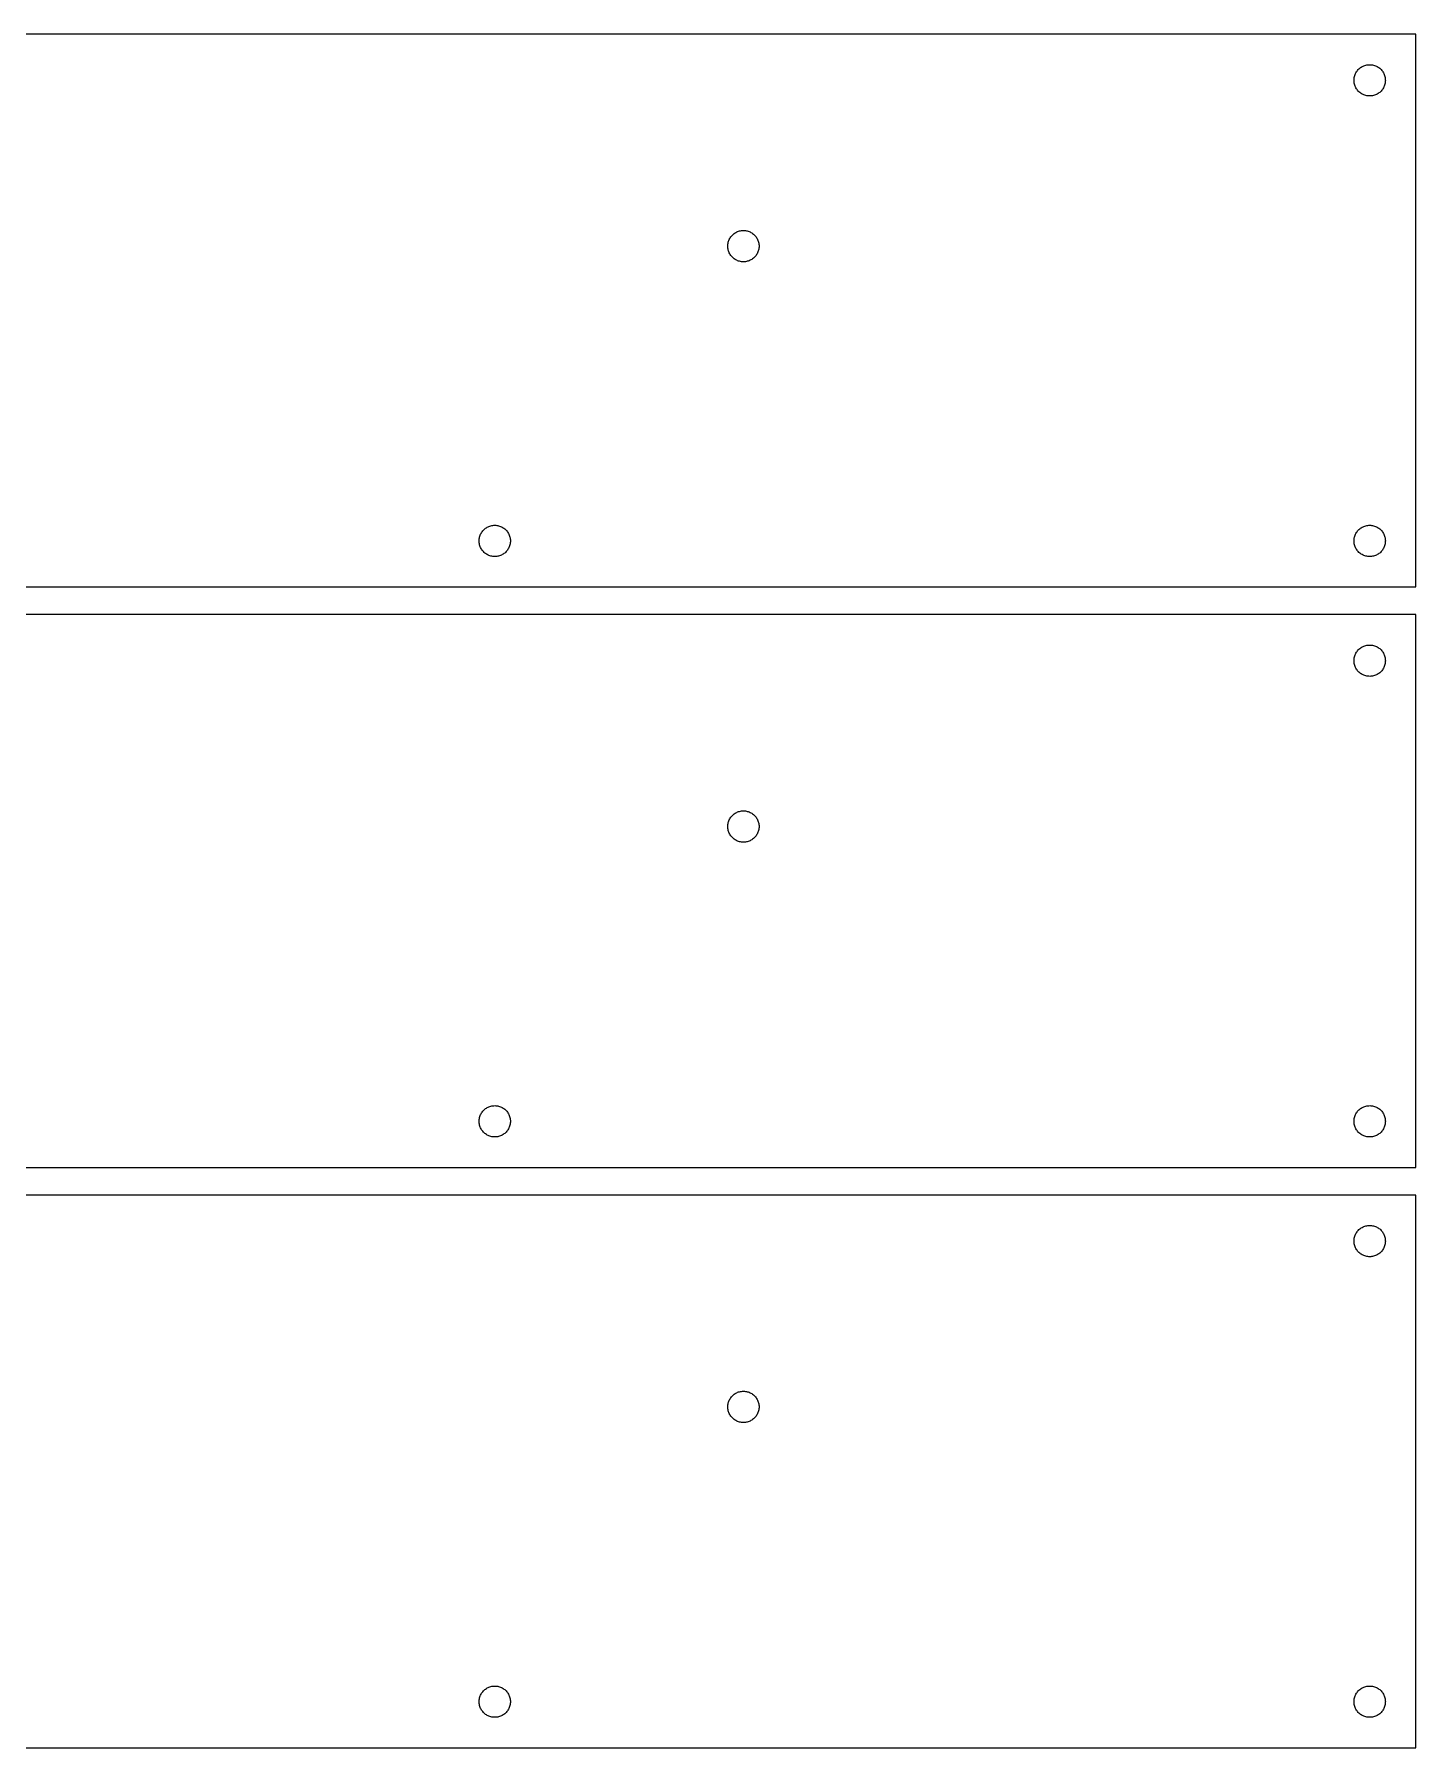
# Model space of a CAD drawing. Header units: metres. Extents: x 0 to 300, y 0 to 186.
# Drawn here: x 150 to 300, y 0 to 186 of the extents above; entities that cross this region are included whole.
import ezdxf

# ---------------------------------------------------------------- set-up
doc = ezdxf.new("R2010")
doc.units = ezdxf.units.M

msp = doc.modelspace()

# ---------------------------------------------------------------- linework, layer by layer
for p, q in [((300, 186), (0, 186)), ((300, 126), (300, 186)), ((293.836, 182.239), (293.916, 182.31)), ((293.916, 182.31), (294.001, 182.375)), ((294.001, 182.375), (294.089, 182.435)), ((294.089, 182.435), (294.181, 182.49)), ((294.181, 182.49), (294.276, 182.538)), ((294.276, 182.538), (294.374, 182.581)), ((294.374, 182.581), (294.475, 182.617)), ((294.475, 182.617), (294.577, 182.647)), ((294.577, 182.647), (294.681, 182.67)), ((294.681, 182.67), (294.787, 182.687)), ((294.787, 182.687), (294.893, 182.697)), ((294.893, 182.697), (295, 182.7)), ((295, 182.7), (295.107, 182.697)), ((295.107, 182.697), (295.213, 182.687)), ((295.213, 182.687), (295.319, 182.67)), ((295.319, 182.67), (295.423, 182.647)), ((295.423, 182.647), (295.525, 182.617)), ((295.525, 182.617), (295.626, 182.581)), ((295.626, 182.581), (295.724, 182.538)), ((295.724, 182.538), (295.819, 182.49)), ((295.819, 182.49), (295.911, 182.435)), ((295.911, 182.435), (295.999, 182.375)), ((295.999, 182.375), (296.084, 182.31)), ((296.084, 182.31), (296.164, 182.239)), ((293.3, 181), (293.303, 181.107)), ((293.303, 180.893), (293.3, 181)), ((293.303, 181.107), (293.313, 181.213)), ((293.313, 180.787), (293.303, 180.893)), ((293.313, 181.213), (293.33, 181.319)), ((293.33, 180.681), (293.313, 180.787)), ((293.33, 181.319), (293.353, 181.423)), ((293.353, 180.577), (293.33, 180.681)), ((293.353, 181.423), (293.383, 181.525)), ((293.383, 180.475), (293.353, 180.577)), ((293.383, 181.525), (293.419, 181.626)), ((293.419, 180.374), (293.383, 180.475)), ((293.419, 181.626), (293.462, 181.724)), ((293.462, 181.724), (293.51, 181.819)), ((293.51, 181.819), (293.565, 181.911)), ((293.565, 181.911), (293.625, 181.999)), ((293.625, 181.999), (293.69, 182.084)), ((293.69, 182.084), (293.761, 182.164)), ((293.761, 182.164), (293.836, 182.239)), ((296.164, 182.239), (296.239, 182.164)), ((296.239, 182.164), (296.31, 182.084)), ((296.31, 182.084), (296.375, 181.999)), ((296.375, 181.999), (296.435, 181.911)), ((296.435, 181.911), (296.49, 181.819)), ((296.49, 181.819), (296.538, 181.724)), ((296.538, 181.724), (296.581, 181.626)), ((296.581, 181.626), (296.617, 181.525)), ((296.617, 180.475), (296.581, 180.374)), ((296.617, 181.525), (296.647, 181.423)), ((296.647, 180.577), (296.617, 180.475)), ((296.647, 181.423), (296.67, 181.319)), ((296.67, 180.681), (296.647, 180.577)), ((296.67, 181.319), (296.687, 181.213)), ((296.687, 180.787), (296.67, 180.681)), ((296.687, 181.213), (296.697, 181.107)), ((296.697, 180.893), (296.687, 180.787)), ((296.697, 181.107), (296.7, 181)), ((296.7, 181), (296.697, 180.893)), ((293.462, 180.276), (293.419, 180.374)), ((293.51, 180.181), (293.462, 180.276)), ((293.565, 180.089), (293.51, 180.181)), ((293.625, 180.001), (293.565, 180.089)), ((293.69, 179.916), (293.625, 180.001)), ((293.761, 179.836), (293.69, 179.916)), ((293.836, 179.761), (293.761, 179.836)), ((293.916, 179.69), (293.836, 179.761)), ((294.001, 179.625), (293.916, 179.69)), ((294.089, 179.565), (294.001, 179.625)), ((294.181, 179.51), (294.089, 179.565)), ((294.276, 179.462), (294.181, 179.51)), ((294.374, 179.419), (294.276, 179.462)), ((294.475, 179.383), (294.374, 179.419)), ((294.577, 179.353), (294.475, 179.383)), ((294.681, 179.33), (294.577, 179.353)), ((294.787, 179.313), (294.681, 179.33)), ((294.893, 179.303), (294.787, 179.313)), ((295, 179.3), (294.893, 179.303)), ((295.107, 179.303), (295, 179.3)), ((295.213, 179.313), (295.107, 179.303)), ((295.319, 179.33), (295.213, 179.313)), ((295.423, 179.353), (295.319, 179.33)), ((295.525, 179.383), (295.423, 179.353)), ((295.626, 179.419), (295.525, 179.383)), ((295.724, 179.462), (295.626, 179.419)), ((295.819, 179.51), (295.724, 179.462)), ((295.911, 179.565), (295.819, 179.51)), ((295.999, 179.625), (295.911, 179.565)), ((296.084, 179.69), (295.999, 179.625)), ((296.164, 179.761), (296.084, 179.69)), ((296.239, 179.836), (296.164, 179.761)), ((296.31, 179.916), (296.239, 179.836)), ((296.375, 180.001), (296.31, 179.916)), ((296.435, 180.089), (296.375, 180.001)), ((296.49, 180.181), (296.435, 180.089)), ((296.538, 180.276), (296.49, 180.181)), ((296.581, 180.374), (296.538, 180.276)), ((225.419, 163.626), (225.462, 163.724)), ((225.462, 163.724), (225.51, 163.819)), ((225.51, 163.819), (225.565, 163.911)), ((225.565, 163.911), (225.625, 163.999)), ((225.625, 163.999), (225.69, 164.084)), ((225.69, 164.084), (225.761, 164.164)), ((225.761, 164.164), (225.836, 164.239)), ((225.836, 164.239), (225.916, 164.31)), ((225.916, 164.31), (226.001, 164.375)), ((226.001, 164.375), (226.089, 164.435)), ((226.089, 164.435), (226.181, 164.49)), ((226.181, 164.49), (226.276, 164.538)), ((226.276, 164.538), (226.374, 164.581)), ((226.374, 164.581), (226.475, 164.617)), ((226.475, 164.617), (226.577, 164.647)), ((226.577, 164.647), (226.681, 164.67)), ((226.681, 164.67), (226.787, 164.687)), ((226.787, 164.687), (226.893, 164.697)), ((226.893, 164.697), (227, 164.7)), ((227, 164.7), (227.107, 164.697)), ((227.107, 164.697), (227.213, 164.687)), ((227.213, 164.687), (227.319, 164.67)), ((227.319, 164.67), (227.423, 164.647)), ((227.423, 164.647), (227.525, 164.617)), ((227.525, 164.617), (227.626, 164.581)), ((227.626, 164.581), (227.724, 164.538)), ((227.724, 164.538), (227.819, 164.49)), ((227.819, 164.49), (227.911, 164.435)), ((227.911, 164.435), (227.999, 164.375)), ((227.999, 164.375), (228.084, 164.31)), ((228.084, 164.31), (228.164, 164.239)), ((228.164, 164.239), (228.239, 164.164)), ((228.239, 164.164), (228.31, 164.084)), ((228.31, 164.084), (228.375, 163.999)), ((228.375, 163.999), (228.435, 163.911)), ((228.435, 163.911), (228.49, 163.819)), ((228.49, 163.819), (228.538, 163.724)), ((228.538, 163.724), (228.581, 163.626)), ((225.3, 163), (225.303, 163.107)), ((225.303, 162.893), (225.3, 163)), ((225.303, 163.107), (225.313, 163.213)), ((225.313, 162.787), (225.303, 162.893)), ((225.313, 163.213), (225.33, 163.319)), ((225.33, 162.681), (225.313, 162.787)), ((225.33, 163.319), (225.353, 163.423)), ((225.353, 162.577), (225.33, 162.681)), ((225.353, 163.423), (225.383, 163.525)), ((225.383, 162.475), (225.353, 162.577)), ((225.383, 163.525), (225.419, 163.626)), ((225.419, 162.374), (225.383, 162.475)), ((225.462, 162.276), (225.419, 162.374)), ((225.51, 162.181), (225.462, 162.276)), ((225.565, 162.089), (225.51, 162.181)), ((225.625, 162.001), (225.565, 162.089)), ((225.69, 161.916), (225.625, 162.001)), ((225.761, 161.836), (225.69, 161.916)), ((225.836, 161.761), (225.761, 161.836)), ((228.239, 161.836), (228.164, 161.761)), ((228.31, 161.916), (228.239, 161.836)), ((228.375, 162.001), (228.31, 161.916)), ((228.435, 162.089), (228.375, 162.001)), ((228.49, 162.181), (228.435, 162.089)), ((228.538, 162.276), (228.49, 162.181)), ((228.581, 162.374), (228.538, 162.276)), ((228.581, 163.626), (228.617, 163.525)), ((228.617, 162.475), (228.581, 162.374)), ((228.617, 163.525), (228.647, 163.423)), ((228.647, 162.577), (228.617, 162.475)), ((228.647, 163.423), (228.67, 163.319)), ((228.67, 162.681), (228.647, 162.577)), ((228.67, 163.319), (228.687, 163.213)), ((228.687, 162.787), (228.67, 162.681)), ((228.687, 163.213), (228.697, 163.107)), ((228.697, 162.893), (228.687, 162.787)), ((228.697, 163.107), (228.7, 163)), ((228.7, 163), (228.697, 162.893)), ((225.916, 161.69), (225.836, 161.761)), ((226.001, 161.625), (225.916, 161.69)), ((226.089, 161.565), (226.001, 161.625)), ((226.181, 161.51), (226.089, 161.565)), ((226.276, 161.462), (226.181, 161.51)), ((226.374, 161.419), (226.276, 161.462)), ((226.475, 161.383), (226.374, 161.419)), ((226.577, 161.353), (226.475, 161.383)), ((226.681, 161.33), (226.577, 161.353)), ((226.787, 161.313), (226.681, 161.33)), ((226.893, 161.303), (226.787, 161.313)), ((227, 161.3), (226.893, 161.303)), ((227.107, 161.303), (227, 161.3)), ((227.213, 161.313), (227.107, 161.303)), ((227.319, 161.33), (227.213, 161.313)), ((227.423, 161.353), (227.319, 161.33)), ((227.525, 161.383), (227.423, 161.353)), ((227.626, 161.419), (227.525, 161.383)), ((227.724, 161.462), (227.626, 161.419)), ((227.819, 161.51), (227.724, 161.462)), ((227.911, 161.565), (227.819, 161.51)), ((227.999, 161.625), (227.911, 161.565)), ((228.084, 161.69), (227.999, 161.625)), ((228.164, 161.761), (228.084, 161.69)), ((198.625, 131.999), (198.69, 132.084)), ((198.69, 132.084), (198.761, 132.164)), ((198.761, 132.164), (198.836, 132.239)), ((198.836, 132.239), (198.916, 132.31)), ((198.916, 132.31), (199.001, 132.375)), ((199.001, 132.375), (199.089, 132.435)), ((199.089, 132.435), (199.181, 132.49)), ((199.181, 132.49), (199.276, 132.538)), ((199.276, 132.538), (199.374, 132.581)), ((199.374, 132.581), (199.475, 132.617)), ((199.475, 132.617), (199.577, 132.647)), ((199.577, 132.647), (199.681, 132.67)), ((199.681, 132.67), (199.787, 132.687)), ((199.787, 132.687), (199.893, 132.697)), ((199.893, 132.697), (200, 132.7)), ((200, 132.7), (200.107, 132.697)), ((200.107, 132.697), (200.213, 132.687)), ((200.213, 132.687), (200.319, 132.67)), ((200.319, 132.67), (200.423, 132.647)), ((200.423, 132.647), (200.525, 132.617)), ((200.525, 132.617), (200.626, 132.581)), ((200.626, 132.581), (200.724, 132.538)), ((200.724, 132.538), (200.819, 132.49)), ((200.819, 132.49), (200.911, 132.435)), ((200.911, 132.435), (200.999, 132.375)), ((200.999, 132.375), (201.084, 132.31)), ((201.084, 132.31), (201.164, 132.239)), ((201.164, 132.239), (201.239, 132.164)), ((201.239, 132.164), (201.31, 132.084)), ((201.31, 132.084), (201.375, 131.999)), ((293.625, 131.999), (293.69, 132.084)), ((293.69, 132.084), (293.761, 132.164)), ((293.761, 132.164), (293.836, 132.239)), ((293.836, 132.239), (293.916, 132.31)), ((293.916, 132.31), (294.001, 132.375)), ((294.001, 132.375), (294.089, 132.435)), ((294.089, 132.435), (294.181, 132.49)), ((294.181, 132.49), (294.276, 132.538)), ((294.276, 132.538), (294.374, 132.581)), ((294.374, 132.581), (294.475, 132.617)), ((294.475, 132.617), (294.577, 132.647)), ((294.577, 132.647), (294.681, 132.67)), ((294.681, 132.67), (294.787, 132.687)), ((294.787, 132.687), (294.893, 132.697)), ((294.893, 132.697), (295, 132.7)), ((295, 132.7), (295.107, 132.697)), ((295.107, 132.697), (295.213, 132.687)), ((295.213, 132.687), (295.319, 132.67)), ((295.319, 132.67), (295.423, 132.647)), ((295.423, 132.647), (295.525, 132.617)), ((295.525, 132.617), (295.626, 132.581)), ((295.626, 132.581), (295.724, 132.538)), ((295.724, 132.538), (295.819, 132.49)), ((295.819, 132.49), (295.911, 132.435)), ((295.911, 132.435), (295.999, 132.375)), ((295.999, 132.375), (296.084, 132.31)), ((296.084, 132.31), (296.164, 132.239)), ((296.164, 132.239), (296.239, 132.164)), ((296.239, 132.164), (296.31, 132.084)), ((296.31, 132.084), (296.375, 131.999)), ((198.3, 131), (198.303, 131.107)), ((198.303, 130.893), (198.3, 131)), ((198.303, 131.107), (198.313, 131.213)), ((198.313, 130.787), (198.303, 130.893)), ((198.313, 131.213), (198.33, 131.319)), ((198.33, 130.681), (198.313, 130.787)), ((198.33, 131.319), (198.353, 131.423)), ((198.353, 130.577), (198.33, 130.681)), ((198.353, 131.423), (198.383, 131.525)), ((198.383, 130.475), (198.353, 130.577)), ((198.383, 131.525), (198.419, 131.626)), ((198.419, 130.374), (198.383, 130.475)), ((198.419, 131.626), (198.462, 131.724)), ((198.462, 130.276), (198.419, 130.374)), ((198.462, 131.724), (198.51, 131.819)), ((198.51, 130.181), (198.462, 130.276)), ((198.51, 131.819), (198.565, 131.911)), ((198.565, 131.911), (198.625, 131.999)), ((201.375, 131.999), (201.435, 131.911)), ((201.435, 131.911), (201.49, 131.819)), ((201.49, 131.819), (201.538, 131.724)), ((201.538, 130.276), (201.49, 130.181)), ((201.538, 131.724), (201.581, 131.626)), ((201.581, 130.374), (201.538, 130.276)), ((201.581, 131.626), (201.617, 131.525)), ((201.617, 130.475), (201.581, 130.374)), ((201.617, 131.525), (201.647, 131.423)), ((201.647, 130.577), (201.617, 130.475)), ((201.647, 131.423), (201.67, 131.319)), ((201.67, 130.681), (201.647, 130.577)), ((201.67, 131.319), (201.687, 131.213)), ((201.687, 130.787), (201.67, 130.681)), ((201.687, 131.213), (201.697, 131.107)), ((201.697, 130.893), (201.687, 130.787)), ((201.697, 131.107), (201.7, 131)), ((201.7, 131), (201.697, 130.893)), ((293.3, 131), (293.303, 131.107)), ((293.303, 130.893), (293.3, 131)), ((293.303, 131.107), (293.313, 131.213)), ((293.313, 130.787), (293.303, 130.893)), ((293.313, 131.213), (293.33, 131.319)), ((293.33, 130.681), (293.313, 130.787)), ((293.33, 131.319), (293.353, 131.423)), ((293.353, 130.577), (293.33, 130.681)), ((293.353, 131.423), (293.383, 131.525)), ((293.383, 130.475), (293.353, 130.577)), ((293.383, 131.525), (293.419, 131.626)), ((293.419, 130.374), (293.383, 130.475)), ((293.419, 131.626), (293.462, 131.724)), ((293.462, 130.276), (293.419, 130.374)), ((293.462, 131.724), (293.51, 131.819)), ((293.51, 130.181), (293.462, 130.276)), ((293.51, 131.819), (293.565, 131.911)), ((293.565, 131.911), (293.625, 131.999)), ((296.375, 131.999), (296.435, 131.911)), ((296.435, 131.911), (296.49, 131.819)), ((296.49, 131.819), (296.538, 131.724)), ((296.538, 130.276), (296.49, 130.181)), ((296.538, 131.724), (296.581, 131.626)), ((296.581, 130.374), (296.538, 130.276)), ((296.581, 131.626), (296.617, 131.525)), ((296.617, 130.475), (296.581, 130.374)), ((296.617, 131.525), (296.647, 131.423)), ((296.647, 130.577), (296.617, 130.475)), ((296.647, 131.423), (296.67, 131.319)), ((296.67, 130.681), (296.647, 130.577)), ((296.67, 131.319), (296.687, 131.213)), ((296.687, 130.787), (296.67, 130.681)), ((296.687, 131.213), (296.697, 131.107)), ((296.697, 130.893), (296.687, 130.787)), ((296.697, 131.107), (296.7, 131)), ((296.7, 131), (296.697, 130.893)), ((198.565, 130.089), (198.51, 130.181)), ((198.625, 130.001), (198.565, 130.089)), ((198.69, 129.916), (198.625, 130.001)), ((198.761, 129.836), (198.69, 129.916)), ((198.836, 129.761), (198.761, 129.836)), ((198.916, 129.69), (198.836, 129.761)), ((199.001, 129.625), (198.916, 129.69)), ((199.089, 129.565), (199.001, 129.625)), ((199.181, 129.51), (199.089, 129.565)), ((199.276, 129.462), (199.181, 129.51)), ((199.374, 129.419), (199.276, 129.462)), ((199.475, 129.383), (199.374, 129.419)), ((199.577, 129.353), (199.475, 129.383)), ((199.681, 129.33), (199.577, 129.353)), ((199.787, 129.313), (199.681, 129.33)), ((199.893, 129.303), (199.787, 129.313)), ((200, 129.3), (199.893, 129.303)), ((200.107, 129.303), (200, 129.3)), ((200.213, 129.313), (200.107, 129.303)), ((200.319, 129.33), (200.213, 129.313)), ((200.423, 129.353), (200.319, 129.33)), ((200.525, 129.383), (200.423, 129.353)), ((200.626, 129.419), (200.525, 129.383)), ((200.724, 129.462), (200.626, 129.419)), ((200.819, 129.51), (200.724, 129.462)), ((200.911, 129.565), (200.819, 129.51)), ((200.999, 129.625), (200.911, 129.565)), ((201.084, 129.69), (200.999, 129.625)), ((201.164, 129.761), (201.084, 129.69)), ((201.239, 129.836), (201.164, 129.761)), ((201.31, 129.916), (201.239, 129.836)), ((201.375, 130.001), (201.31, 129.916)), ((201.435, 130.089), (201.375, 130.001)), ((201.49, 130.181), (201.435, 130.089)), ((293.565, 130.089), (293.51, 130.181)), ((293.625, 130.001), (293.565, 130.089)), ((293.69, 129.916), (293.625, 130.001)), ((293.761, 129.836), (293.69, 129.916)), ((293.836, 129.761), (293.761, 129.836)), ((293.916, 129.69), (293.836, 129.761)), ((294.001, 129.625), (293.916, 129.69)), ((294.089, 129.565), (294.001, 129.625)), ((294.181, 129.51), (294.089, 129.565)), ((294.276, 129.462), (294.181, 129.51)), ((294.374, 129.419), (294.276, 129.462)), ((294.475, 129.383), (294.374, 129.419)), ((294.577, 129.353), (294.475, 129.383)), ((294.681, 129.33), (294.577, 129.353)), ((294.787, 129.313), (294.681, 129.33)), ((294.893, 129.303), (294.787, 129.313)), ((295, 129.3), (294.893, 129.303)), ((295.107, 129.303), (295, 129.3)), ((295.213, 129.313), (295.107, 129.303)), ((295.319, 129.33), (295.213, 129.313)), ((295.423, 129.353), (295.319, 129.33)), ((295.525, 129.383), (295.423, 129.353)), ((295.626, 129.419), (295.525, 129.383)), ((295.724, 129.462), (295.626, 129.419)), ((295.819, 129.51), (295.724, 129.462)), ((295.911, 129.565), (295.819, 129.51)), ((295.999, 129.625), (295.911, 129.565)), ((296.084, 129.69), (295.999, 129.625)), ((296.164, 129.761), (296.084, 129.69)), ((296.239, 129.836), (296.164, 129.761)), ((296.31, 129.916), (296.239, 129.836)), ((296.375, 130.001), (296.31, 129.916)), ((296.435, 130.089), (296.375, 130.001)), ((296.49, 130.181), (296.435, 130.089)), ((0, 126), (300, 126)), ((300, 123), (0, 123)), ((300, 63), (300, 123)), ((293.625, 118.999), (293.69, 119.084)), ((293.69, 119.084), (293.761, 119.164)), ((293.761, 119.164), (293.836, 119.239)), ((293.836, 119.239), (293.916, 119.31)), ((293.916, 119.31), (294.001, 119.375)), ((294.001, 119.375), (294.089, 119.435)), ((294.089, 119.435), (294.181, 119.49)), ((294.181, 119.49), (294.276, 119.538)), ((294.276, 119.538), (294.374, 119.581)), ((294.374, 119.581), (294.475, 119.617)), ((294.475, 119.617), (294.577, 119.647)), ((294.577, 119.647), (294.681, 119.67)), ((294.681, 119.67), (294.787, 119.687)), ((294.787, 119.687), (294.893, 119.697)), ((294.893, 119.697), (295, 119.7)), ((295, 119.7), (295.107, 119.697)), ((295.107, 119.697), (295.213, 119.687)), ((295.213, 119.687), (295.319, 119.67)), ((295.319, 119.67), (295.423, 119.647)), ((295.423, 119.647), (295.525, 119.617)), ((295.525, 119.617), (295.626, 119.581)), ((295.626, 119.581), (295.724, 119.538)), ((295.724, 119.538), (295.819, 119.49)), ((295.819, 119.49), (295.911, 119.435)), ((295.911, 119.435), (295.999, 119.375)), ((295.999, 119.375), (296.084, 119.31)), ((296.084, 119.31), (296.164, 119.239)), ((296.164, 119.239), (296.239, 119.164)), ((296.239, 119.164), (296.31, 119.084)), ((296.31, 119.084), (296.375, 118.999)), ((293.3, 118), (293.303, 118.107)), ((293.303, 117.893), (293.3, 118)), ((293.303, 118.107), (293.313, 118.213)), ((293.313, 117.787), (293.303, 117.893)), ((293.313, 118.213), (293.33, 118.319)), ((293.33, 117.681), (293.313, 117.787)), ((293.33, 118.319), (293.353, 118.423)), ((293.353, 117.577), (293.33, 117.681)), ((293.353, 118.423), (293.383, 118.525)), ((293.383, 117.475), (293.353, 117.577)), ((293.383, 118.525), (293.419, 118.626)), ((293.419, 117.374), (293.383, 117.475)), ((293.419, 118.626), (293.462, 118.724)), ((293.462, 117.276), (293.419, 117.374)), ((293.462, 118.724), (293.51, 118.819)), ((293.51, 117.181), (293.462, 117.276)), ((293.51, 118.819), (293.565, 118.911)), ((293.565, 117.089), (293.51, 117.181)), ((293.565, 118.911), (293.625, 118.999)), ((296.375, 118.999), (296.435, 118.911)), ((296.435, 118.911), (296.49, 118.819)), ((296.49, 117.181), (296.435, 117.089)), ((296.49, 118.819), (296.538, 118.724)), ((296.538, 117.276), (296.49, 117.181)), ((296.538, 118.724), (296.581, 118.626)), ((296.581, 117.374), (296.538, 117.276)), ((296.581, 118.626), (296.617, 118.525)), ((296.617, 117.475), (296.581, 117.374)), ((296.617, 118.525), (296.647, 118.423)), ((296.647, 117.577), (296.617, 117.475)), ((296.647, 118.423), (296.67, 118.319)), ((296.67, 117.681), (296.647, 117.577)), ((296.67, 118.319), (296.687, 118.213)), ((296.687, 117.787), (296.67, 117.681)), ((296.687, 118.213), (296.697, 118.107)), ((296.697, 117.893), (296.687, 117.787)), ((296.697, 118.107), (296.7, 118)), ((296.7, 118), (296.697, 117.893)), ((293.625, 117.001), (293.565, 117.089)), ((293.69, 116.916), (293.625, 117.001)), ((293.761, 116.836), (293.69, 116.916)), ((293.836, 116.761), (293.761, 116.836)), ((293.916, 116.69), (293.836, 116.761)), ((294.001, 116.625), (293.916, 116.69)), ((294.089, 116.565), (294.001, 116.625)), ((294.181, 116.51), (294.089, 116.565)), ((294.276, 116.462), (294.181, 116.51)), ((294.374, 116.419), (294.276, 116.462)), ((294.475, 116.383), (294.374, 116.419)), ((294.577, 116.353), (294.475, 116.383)), ((294.681, 116.33), (294.577, 116.353)), ((294.787, 116.313), (294.681, 116.33)), ((294.893, 116.303), (294.787, 116.313)), ((295, 116.3), (294.893, 116.303)), ((295.107, 116.303), (295, 116.3)), ((295.213, 116.313), (295.107, 116.303)), ((295.319, 116.33), (295.213, 116.313)), ((295.423, 116.353), (295.319, 116.33)), ((295.525, 116.383), (295.423, 116.353)), ((295.626, 116.419), (295.525, 116.383)), ((295.724, 116.462), (295.626, 116.419)), ((295.819, 116.51), (295.724, 116.462)), ((295.911, 116.565), (295.819, 116.51)), ((295.999, 116.625), (295.911, 116.565)), ((296.084, 116.69), (295.999, 116.625)), ((296.164, 116.761), (296.084, 116.69)), ((296.239, 116.836), (296.164, 116.761)), ((296.31, 116.916), (296.239, 116.836)), ((296.375, 117.001), (296.31, 116.916)), ((296.435, 117.089), (296.375, 117.001)), ((225.353, 100.423), (225.383, 100.525)), ((225.383, 100.525), (225.419, 100.626)), ((225.419, 100.626), (225.462, 100.724)), ((225.462, 100.724), (225.51, 100.819)), ((225.51, 100.819), (225.565, 100.911)), ((225.565, 100.911), (225.625, 100.999)), ((225.625, 100.999), (225.69, 101.084)), ((225.69, 101.084), (225.761, 101.164)), ((225.761, 101.164), (225.836, 101.239)), ((225.836, 101.239), (225.916, 101.31)), ((225.916, 101.31), (226.001, 101.375)), ((226.001, 101.375), (226.089, 101.435)), ((226.089, 101.435), (226.181, 101.49)), ((226.181, 101.49), (226.276, 101.538)), ((226.276, 101.538), (226.374, 101.581)), ((226.374, 101.581), (226.475, 101.617)), ((226.475, 101.617), (226.577, 101.647)), ((226.577, 101.647), (226.681, 101.67)), ((226.681, 101.67), (226.787, 101.687)), ((226.787, 101.687), (226.893, 101.697)), ((226.893, 101.697), (227, 101.7)), ((227, 101.7), (227.107, 101.697)), ((227.107, 101.697), (227.213, 101.687)), ((227.213, 101.687), (227.319, 101.67)), ((227.319, 101.67), (227.423, 101.647)), ((227.423, 101.647), (227.525, 101.617)), ((227.525, 101.617), (227.626, 101.581)), ((227.626, 101.581), (227.724, 101.538)), ((227.724, 101.538), (227.819, 101.49)), ((227.819, 101.49), (227.911, 101.435)), ((227.911, 101.435), (227.999, 101.375)), ((227.999, 101.375), (228.084, 101.31)), ((228.084, 101.31), (228.164, 101.239)), ((228.164, 101.239), (228.239, 101.164)), ((228.239, 101.164), (228.31, 101.084)), ((228.31, 101.084), (228.375, 100.999)), ((228.375, 100.999), (228.435, 100.911)), ((228.435, 100.911), (228.49, 100.819)), ((228.49, 100.819), (228.538, 100.724)), ((228.538, 100.724), (228.581, 100.626)), ((228.581, 100.626), (228.617, 100.525)), ((228.617, 100.525), (228.647, 100.423)), ((225.3, 100), (225.303, 100.107)), ((225.303, 99.8932), (225.3, 100)), ((225.303, 100.107), (225.313, 100.213)), ((225.313, 99.7869), (225.303, 99.8932)), ((225.313, 100.213), (225.33, 100.319)), ((225.33, 99.6814), (225.313, 99.7869)), ((225.33, 100.319), (225.353, 100.423)), ((225.353, 99.5772), (225.33, 99.6814)), ((225.383, 99.4747), (225.353, 99.5772)), ((225.419, 99.3742), (225.383, 99.4747)), ((225.462, 99.2762), (225.419, 99.3742)), ((225.51, 99.181), (225.462, 99.2762)), ((225.565, 99.0891), (225.51, 99.181)), ((225.625, 99.0008), (225.565, 99.0891)), ((225.69, 98.9164), (225.625, 99.0008)), ((225.761, 98.8363), (225.69, 98.9164)), ((225.836, 98.7607), (225.761, 98.8363)), ((225.916, 98.6901), (225.836, 98.7607)), ((226.001, 98.6247), (225.916, 98.6901)), ((226.089, 98.5646), (226.001, 98.6247)), ((227.999, 98.6247), (227.911, 98.5646)), ((228.084, 98.6901), (227.999, 98.6247)), ((228.164, 98.7607), (228.084, 98.6901)), ((228.239, 98.8363), (228.164, 98.7607)), ((228.31, 98.9164), (228.239, 98.8363)), ((228.375, 99.0008), (228.31, 98.9164)), ((228.435, 99.0891), (228.375, 99.0008)), ((228.49, 99.181), (228.435, 99.0891)), ((228.538, 99.2762), (228.49, 99.181)), ((228.581, 99.3742), (228.538, 99.2762)), ((228.617, 99.4747), (228.581, 99.3742)), ((228.647, 99.5772), (228.617, 99.4747)), ((228.647, 100.423), (228.67, 100.319)), ((228.67, 99.6814), (228.647, 99.5772)), ((228.67, 100.319), (228.687, 100.213)), ((228.687, 99.7869), (228.67, 99.6814)), ((228.687, 100.213), (228.697, 100.107)), ((228.697, 99.8932), (228.687, 99.7869)), ((228.697, 100.107), (228.7, 100)), ((228.7, 100), (228.697, 99.8932)), ((226.181, 98.5103), (226.089, 98.5646)), ((226.276, 98.4618), (226.181, 98.5103)), ((226.374, 98.4194), (226.276, 98.4618)), ((226.475, 98.3832), (226.374, 98.4194)), ((226.577, 98.3534), (226.475, 98.3832)), ((226.681, 98.3301), (226.577, 98.3534)), ((226.787, 98.3134), (226.681, 98.3301)), ((226.893, 98.3033), (226.787, 98.3134)), ((227, 98.3), (226.893, 98.3033)), ((227.107, 98.3033), (227, 98.3)), ((227.213, 98.3134), (227.107, 98.3033)), ((227.319, 98.3301), (227.213, 98.3134)), ((227.423, 98.3534), (227.319, 98.3301)), ((227.525, 98.3832), (227.423, 98.3534)), ((227.626, 98.4194), (227.525, 98.3832)), ((227.724, 98.4618), (227.626, 98.4194)), ((227.819, 98.5103), (227.724, 98.4618)), ((227.911, 98.5646), (227.819, 98.5103)), ((198.51, 68.819), (198.565, 68.9109)), ((198.565, 68.9109), (198.625, 68.9992)), ((198.625, 68.9992), (198.69, 69.0836)), ((198.69, 69.0836), (198.761, 69.1637)), ((198.761, 69.1637), (198.836, 69.2392)), ((198.836, 69.2392), (198.916, 69.3099)), ((198.916, 69.3099), (199.001, 69.3753)), ((199.001, 69.3753), (199.089, 69.4353)), ((199.089, 69.4353), (199.181, 69.4897)), ((199.181, 69.4897), (199.276, 69.5382)), ((199.276, 69.5382), (199.374, 69.5806)), ((199.374, 69.5806), (199.475, 69.6168)), ((199.475, 69.6168), (199.577, 69.6466)), ((199.577, 69.6466), (199.681, 69.6699)), ((199.681, 69.6699), (199.787, 69.6866)), ((199.787, 69.6866), (199.893, 69.6966)), ((199.893, 69.6966), (200, 69.7)), ((200, 69.7), (200.107, 69.6966)), ((200.107, 69.6966), (200.213, 69.6866)), ((200.213, 69.6866), (200.319, 69.6699)), ((200.319, 69.6699), (200.423, 69.6466)), ((200.423, 69.6466), (200.525, 69.6168)), ((200.525, 69.6168), (200.626, 69.5806)), ((200.626, 69.5806), (200.724, 69.5382)), ((200.724, 69.5382), (200.819, 69.4897)), ((200.819, 69.4897), (200.911, 69.4353)), ((200.911, 69.4353), (200.999, 69.3753)), ((200.999, 69.3753), (201.084, 69.3099)), ((201.084, 69.3099), (201.164, 69.2392)), ((201.164, 69.2392), (201.239, 69.1637)), ((201.239, 69.1637), (201.31, 69.0836)), ((201.31, 69.0836), (201.375, 68.9992)), ((201.375, 68.9992), (201.435, 68.9109)), ((201.435, 68.9109), (201.49, 68.819)), ((293.51, 68.819), (293.565, 68.9109)), ((293.565, 68.9109), (293.625, 68.9992)), ((293.625, 68.9992), (293.69, 69.0836)), ((293.69, 69.0836), (293.761, 69.1637)), ((293.761, 69.1637), (293.836, 69.2392)), ((293.836, 69.2392), (293.916, 69.3099)), ((293.916, 69.3099), (294.001, 69.3753)), ((294.001, 69.3753), (294.089, 69.4353)), ((294.089, 69.4353), (294.181, 69.4897)), ((294.181, 69.4897), (294.276, 69.5382)), ((294.276, 69.5382), (294.374, 69.5806)), ((294.374, 69.5806), (294.475, 69.6168)), ((294.475, 69.6168), (294.577, 69.6466)), ((294.577, 69.6466), (294.681, 69.6699)), ((294.681, 69.6699), (294.787, 69.6866)), ((294.787, 69.6866), (294.893, 69.6966)), ((294.893, 69.6966), (295, 69.7)), ((295, 69.7), (295.107, 69.6966)), ((295.107, 69.6966), (295.213, 69.6866)), ((295.213, 69.6866), (295.319, 69.6699)), ((295.319, 69.6699), (295.423, 69.6466)), ((295.423, 69.6466), (295.525, 69.6168)), ((295.525, 69.6168), (295.626, 69.5806)), ((295.626, 69.5806), (295.724, 69.5382)), ((295.724, 69.5382), (295.819, 69.4897)), ((295.819, 69.4897), (295.911, 69.4353)), ((295.911, 69.4353), (295.999, 69.3753)), ((295.999, 69.3753), (296.084, 69.3099)), ((296.084, 69.3099), (296.164, 69.2392)), ((296.164, 69.2392), (296.239, 69.1637)), ((296.239, 69.1637), (296.31, 69.0836)), ((296.31, 69.0836), (296.375, 68.9992)), ((296.375, 68.9992), (296.435, 68.9109)), ((296.435, 68.9109), (296.49, 68.819)), ((198.3, 68), (198.303, 68.1067)), ((198.303, 67.8932), (198.3, 68)), ((198.303, 68.1067), (198.313, 68.2131)), ((198.313, 67.7869), (198.303, 67.8932)), ((198.313, 68.2131), (198.33, 68.3185)), ((198.33, 67.6814), (198.313, 67.7869)), ((198.33, 68.3185), (198.353, 68.4228)), ((198.353, 67.5772), (198.33, 67.6814)), ((198.353, 68.4228), (198.383, 68.5253)), ((198.383, 67.4747), (198.353, 67.5772)), ((198.383, 68.5253), (198.419, 68.6258)), ((198.419, 67.3742), (198.383, 67.4747)), ((198.419, 68.6258), (198.462, 68.7238)), ((198.462, 67.2762), (198.419, 67.3742)), ((198.462, 68.7238), (198.51, 68.819)), ((198.51, 67.181), (198.462, 67.2762)), ((198.565, 67.0891), (198.51, 67.181)), ((198.625, 67.0008), (198.565, 67.0891)), ((198.69, 66.9164), (198.625, 67.0008)), ((201.375, 67.0008), (201.31, 66.9164)), ((201.435, 67.0891), (201.375, 67.0008)), ((201.49, 67.181), (201.435, 67.0891)), ((201.49, 68.819), (201.538, 68.7238)), ((201.538, 67.2762), (201.49, 67.181)), ((201.538, 68.7238), (201.581, 68.6258)), ((201.581, 67.3742), (201.538, 67.2762)), ((201.581, 68.6258), (201.617, 68.5253)), ((201.617, 67.4747), (201.581, 67.3742)), ((201.617, 68.5253), (201.647, 68.4228)), ((201.647, 67.5772), (201.617, 67.4747)), ((201.647, 68.4228), (201.67, 68.3185)), ((201.67, 67.6814), (201.647, 67.5772)), ((201.67, 68.3185), (201.687, 68.2131)), ((201.687, 67.7869), (201.67, 67.6814)), ((201.687, 68.2131), (201.697, 68.1067)), ((201.697, 67.8932), (201.687, 67.7869)), ((201.697, 68.1067), (201.7, 68)), ((201.7, 68), (201.697, 67.8932)), ((293.3, 68), (293.303, 68.1067)), ((293.303, 67.8932), (293.3, 68)), ((293.303, 68.1067), (293.313, 68.2131)), ((293.313, 67.7869), (293.303, 67.8932)), ((293.313, 68.2131), (293.33, 68.3185)), ((293.33, 67.6814), (293.313, 67.7869)), ((293.33, 68.3185), (293.353, 68.4228)), ((293.353, 67.5772), (293.33, 67.6814)), ((293.353, 68.4228), (293.383, 68.5253)), ((293.383, 67.4747), (293.353, 67.5772)), ((293.383, 68.5253), (293.419, 68.6258)), ((293.419, 67.3742), (293.383, 67.4747)), ((293.419, 68.6258), (293.462, 68.7238)), ((293.462, 67.2762), (293.419, 67.3742)), ((293.462, 68.7238), (293.51, 68.819)), ((293.51, 67.181), (293.462, 67.2762)), ((293.565, 67.0891), (293.51, 67.181)), ((293.625, 67.0008), (293.565, 67.0891)), ((293.69, 66.9164), (293.625, 67.0008)), ((296.375, 67.0008), (296.31, 66.9164)), ((296.435, 67.0891), (296.375, 67.0008)), ((296.49, 67.181), (296.435, 67.0891)), ((296.49, 68.819), (296.538, 68.7238)), ((296.538, 67.2762), (296.49, 67.181)), ((296.538, 68.7238), (296.581, 68.6258)), ((296.581, 67.3742), (296.538, 67.2762)), ((296.581, 68.6258), (296.617, 68.5253)), ((296.617, 67.4747), (296.581, 67.3742)), ((296.617, 68.5253), (296.647, 68.4228)), ((296.647, 67.5772), (296.617, 67.4747)), ((296.647, 68.4228), (296.67, 68.3185)), ((296.67, 67.6814), (296.647, 67.5772)), ((296.67, 68.3185), (296.687, 68.2131)), ((296.687, 67.7869), (296.67, 67.6814)), ((296.687, 68.2131), (296.697, 68.1067)), ((296.697, 67.8932), (296.687, 67.7869)), ((296.697, 68.1067), (296.7, 68)), ((296.7, 68), (296.697, 67.8932)), ((198.761, 66.8363), (198.69, 66.9164)), ((198.836, 66.7607), (198.761, 66.8363)), ((198.916, 66.6901), (198.836, 66.7607)), ((199.001, 66.6247), (198.916, 66.6901)), ((199.089, 66.5646), (199.001, 66.6247)), ((199.181, 66.5103), (199.089, 66.5646)), ((199.276, 66.4618), (199.181, 66.5103)), ((199.374, 66.4194), (199.276, 66.4618)), ((199.475, 66.3832), (199.374, 66.4194)), ((199.577, 66.3534), (199.475, 66.3832)), ((199.681, 66.3301), (199.577, 66.3534)), ((199.787, 66.3134), (199.681, 66.3301)), ((199.893, 66.3033), (199.787, 66.3134)), ((200, 66.3), (199.893, 66.3033)), ((200.107, 66.3033), (200, 66.3)), ((200.213, 66.3134), (200.107, 66.3033)), ((200.319, 66.3301), (200.213, 66.3134)), ((200.423, 66.3534), (200.319, 66.3301)), ((200.525, 66.3832), (200.423, 66.3534)), ((200.626, 66.4194), (200.525, 66.3832)), ((200.724, 66.4618), (200.626, 66.4194)), ((200.819, 66.5103), (200.724, 66.4618)), ((200.911, 66.5646), (200.819, 66.5103)), ((200.999, 66.6247), (200.911, 66.5646)), ((201.084, 66.6901), (200.999, 66.6247)), ((201.164, 66.7607), (201.084, 66.6901)), ((201.239, 66.8363), (201.164, 66.7607)), ((201.31, 66.9164), (201.239, 66.8363)), ((293.761, 66.8363), (293.69, 66.9164)), ((293.836, 66.7607), (293.761, 66.8363)), ((293.916, 66.6901), (293.836, 66.7607)), ((294.001, 66.6247), (293.916, 66.6901)), ((294.089, 66.5646), (294.001, 66.6247)), ((294.181, 66.5103), (294.089, 66.5646)), ((294.276, 66.4618), (294.181, 66.5103)), ((294.374, 66.4194), (294.276, 66.4618)), ((294.475, 66.3832), (294.374, 66.4194)), ((294.577, 66.3534), (294.475, 66.3832)), ((294.681, 66.3301), (294.577, 66.3534)), ((294.787, 66.3134), (294.681, 66.3301)), ((294.893, 66.3033), (294.787, 66.3134)), ((295, 66.3), (294.893, 66.3033)), ((295.107, 66.3033), (295, 66.3)), ((295.213, 66.3134), (295.107, 66.3033)), ((295.319, 66.3301), (295.213, 66.3134)), ((295.423, 66.3534), (295.319, 66.3301)), ((295.525, 66.3832), (295.423, 66.3534)), ((295.626, 66.4194), (295.525, 66.3832)), ((295.724, 66.4618), (295.626, 66.4194)), ((295.819, 66.5103), (295.724, 66.4618)), ((295.911, 66.5646), (295.819, 66.5103)), ((295.999, 66.6247), (295.911, 66.5646)), ((296.084, 66.6901), (295.999, 66.6247)), ((296.164, 66.7607), (296.084, 66.6901)), ((296.239, 66.8363), (296.164, 66.7607)), ((296.31, 66.9164), (296.239, 66.8363)), ((0, 63), (300, 63)), ((300, 60), (0, 60)), ((300, 0), (300, 60)), ((293.462, 55.7238), (293.51, 55.819)), ((293.51, 55.819), (293.565, 55.9109)), ((293.565, 55.9109), (293.625, 55.9992)), ((293.625, 55.9992), (293.69, 56.0836)), ((293.69, 56.0836), (293.761, 56.1637)), ((293.761, 56.1637), (293.836, 56.2392)), ((293.836, 56.2392), (293.916, 56.3099)), ((293.916, 56.3099), (294.001, 56.3753)), ((294.001, 56.3753), (294.089, 56.4353)), ((294.089, 56.4353), (294.181, 56.4897)), ((294.181, 56.4897), (294.276, 56.5382)), ((294.276, 56.5382), (294.374, 56.5806)), ((294.374, 56.5806), (294.475, 56.6168)), ((294.475, 56.6168), (294.577, 56.6466)), ((294.577, 56.6466), (294.681, 56.6699)), ((294.681, 56.6699), (294.787, 56.6866)), ((294.787, 56.6866), (294.893, 56.6966)), ((294.893, 56.6966), (295, 56.7)), ((295, 56.7), (295.107, 56.6966)), ((295.107, 56.6966), (295.213, 56.6866)), ((295.213, 56.6866), (295.319, 56.6699)), ((295.319, 56.6699), (295.423, 56.6466)), ((295.423, 56.6466), (295.525, 56.6168)), ((295.525, 56.6168), (295.626, 56.5806)), ((295.626, 56.5806), (295.724, 56.5382)), ((295.724, 56.5382), (295.819, 56.4897)), ((295.819, 56.4897), (295.911, 56.4353)), ((295.911, 56.4353), (295.999, 56.3753)), ((295.999, 56.3753), (296.084, 56.3099)), ((296.084, 56.3099), (296.164, 56.2392)), ((296.164, 56.2392), (296.239, 56.1637)), ((296.239, 56.1637), (296.31, 56.0836)), ((296.31, 56.0836), (296.375, 55.9992)), ((296.375, 55.9992), (296.435, 55.9109)), ((296.435, 55.9109), (296.49, 55.819)), ((296.49, 55.819), (296.538, 55.7238)), ((293.3, 55), (293.303, 55.1067)), ((293.303, 54.8932), (293.3, 55)), ((293.303, 55.1067), (293.313, 55.2131)), ((293.313, 54.7869), (293.303, 54.8932)), ((293.313, 55.2131), (293.33, 55.3185)), ((293.33, 54.6814), (293.313, 54.7869)), ((293.33, 55.3185), (293.353, 55.4228)), ((293.353, 54.5772), (293.33, 54.6814)), ((293.353, 55.4228), (293.383, 55.5253)), ((293.383, 54.4747), (293.353, 54.5772)), ((293.383, 55.5253), (293.419, 55.6258)), ((293.419, 54.3742), (293.383, 54.4747)), ((293.419, 55.6258), (293.462, 55.7238)), ((293.462, 54.2762), (293.419, 54.3742)), ((293.51, 54.181), (293.462, 54.2762)), ((293.565, 54.0891), (293.51, 54.181)), ((293.625, 54.0008), (293.565, 54.0891)), ((293.69, 53.9164), (293.625, 54.0008)), ((296.375, 54.0008), (296.31, 53.9164)), ((296.435, 54.0891), (296.375, 54.0008)), ((296.49, 54.181), (296.435, 54.0891)), ((296.538, 54.2762), (296.49, 54.181)), ((296.538, 55.7238), (296.581, 55.6258)), ((296.581, 54.3742), (296.538, 54.2762)), ((296.581, 55.6258), (296.617, 55.5253)), ((296.617, 54.4747), (296.581, 54.3742)), ((296.617, 55.5253), (296.647, 55.4228)), ((296.647, 54.5772), (296.617, 54.4747)), ((296.647, 55.4228), (296.67, 55.3185)), ((296.67, 54.6814), (296.647, 54.5772)), ((296.67, 55.3185), (296.687, 55.2131)), ((296.687, 54.7869), (296.67, 54.6814)), ((296.687, 55.2131), (296.697, 55.1067)), ((296.697, 54.8932), (296.687, 54.7869)), ((296.697, 55.1067), (296.7, 55)), ((296.7, 55), (296.697, 54.8932)), ((293.761, 53.8363), (293.69, 53.9164)), ((293.836, 53.7607), (293.761, 53.8363)), ((293.916, 53.6901), (293.836, 53.7607)), ((294.001, 53.6247), (293.916, 53.6901)), ((294.089, 53.5646), (294.001, 53.6247)), ((294.181, 53.5103), (294.089, 53.5646)), ((294.276, 53.4618), (294.181, 53.5103)), ((294.374, 53.4194), (294.276, 53.4618)), ((294.475, 53.3832), (294.374, 53.4194)), ((294.577, 53.3534), (294.475, 53.3832)), ((294.681, 53.3301), (294.577, 53.3534)), ((294.787, 53.3134), (294.681, 53.3301)), ((294.893, 53.3033), (294.787, 53.3134)), ((295, 53.3), (294.893, 53.3033)), ((295.107, 53.3033), (295, 53.3)), ((295.213, 53.3134), (295.107, 53.3033)), ((295.319, 53.3301), (295.213, 53.3134)), ((295.423, 53.3534), (295.319, 53.3301)), ((295.525, 53.3832), (295.423, 53.3534)), ((295.626, 53.4194), (295.525, 53.3832)), ((295.724, 53.4618), (295.626, 53.4194)), ((295.819, 53.5103), (295.724, 53.4618)), ((295.911, 53.5646), (295.819, 53.5103)), ((295.999, 53.6247), (295.911, 53.5646)), ((296.084, 53.6901), (295.999, 53.6247)), ((296.164, 53.7607), (296.084, 53.6901)), ((296.239, 53.8363), (296.164, 53.7607)), ((296.31, 53.9164), (296.239, 53.8363)), ((225.303, 37.1067), (225.313, 37.2131)), ((225.313, 37.2131), (225.33, 37.3185)), ((225.33, 37.3185), (225.353, 37.4228)), ((225.353, 37.4228), (225.383, 37.5253)), ((225.383, 37.5253), (225.419, 37.6258)), ((225.419, 37.6258), (225.462, 37.7238)), ((225.462, 37.7238), (225.51, 37.819)), ((225.51, 37.819), (225.565, 37.9109)), ((225.565, 37.9109), (225.625, 37.9992)), ((225.625, 37.9992), (225.69, 38.0836)), ((225.69, 38.0836), (225.761, 38.1637)), ((225.761, 38.1637), (225.836, 38.2392)), ((225.836, 38.2392), (225.916, 38.3099)), ((225.916, 38.3099), (226.001, 38.3753)), ((226.001, 38.3753), (226.089, 38.4353)), ((226.089, 38.4353), (226.181, 38.4897)), ((226.181, 38.4897), (226.276, 38.5382)), ((226.276, 38.5382), (226.374, 38.5806)), ((226.374, 38.5806), (226.475, 38.6168)), ((226.475, 38.6168), (226.577, 38.6466)), ((226.577, 38.6466), (226.681, 38.6699)), ((226.681, 38.6699), (226.787, 38.6866)), ((226.787, 38.6866), (226.893, 38.6966)), ((226.893, 38.6966), (227, 38.7)), ((227, 38.7), (227.107, 38.6966)), ((227.107, 38.6966), (227.213, 38.6866)), ((227.213, 38.6866), (227.319, 38.6699)), ((227.319, 38.6699), (227.423, 38.6466)), ((227.423, 38.6466), (227.525, 38.6168)), ((227.525, 38.6168), (227.626, 38.5806)), ((227.626, 38.5806), (227.724, 38.5382)), ((227.724, 38.5382), (227.819, 38.4897)), ((227.819, 38.4897), (227.911, 38.4353)), ((227.911, 38.4353), (227.999, 38.3753)), ((227.999, 38.3753), (228.084, 38.3099)), ((228.084, 38.3099), (228.164, 38.2392)), ((228.164, 38.2392), (228.239, 38.1637)), ((228.239, 38.1637), (228.31, 38.0836)), ((228.31, 38.0836), (228.375, 37.9992)), ((228.375, 37.9992), (228.435, 37.9109)), ((228.435, 37.9109), (228.49, 37.819)), ((228.49, 37.819), (228.538, 37.7238)), ((228.538, 37.7238), (228.581, 37.6258)), ((228.581, 37.6258), (228.617, 37.5253)), ((228.617, 37.5253), (228.647, 37.4228)), ((228.647, 37.4228), (228.67, 37.3185)), ((228.67, 37.3185), (228.687, 37.2131)), ((228.687, 37.2131), (228.697, 37.1067)), ((225.3, 37), (225.303, 37.1067)), ((225.303, 36.8932), (225.3, 37)), ((225.313, 36.7869), (225.303, 36.8932)), ((225.33, 36.6814), (225.313, 36.7869)), ((225.353, 36.5772), (225.33, 36.6814)), ((225.383, 36.4747), (225.353, 36.5772)), ((225.419, 36.3742), (225.383, 36.4747)), ((225.462, 36.2762), (225.419, 36.3742)), ((225.51, 36.181), (225.462, 36.2762)), ((225.565, 36.0891), (225.51, 36.181)), ((225.625, 36.0008), (225.565, 36.0891)), ((225.69, 35.9164), (225.625, 36.0008)), ((225.761, 35.8363), (225.69, 35.9164)), ((225.836, 35.7607), (225.761, 35.8363)), ((225.916, 35.6901), (225.836, 35.7607)), ((226.001, 35.6247), (225.916, 35.6901)), ((226.089, 35.5646), (226.001, 35.6247)), ((226.181, 35.5103), (226.089, 35.5646)), ((226.276, 35.4618), (226.181, 35.5103)), ((226.374, 35.4194), (226.276, 35.4618)), ((226.475, 35.3832), (226.374, 35.4194)), ((226.577, 35.3534), (226.475, 35.3832)), ((226.681, 35.3301), (226.577, 35.3534)), ((227.423, 35.3534), (227.319, 35.3301)), ((227.525, 35.3832), (227.423, 35.3534)), ((227.626, 35.4194), (227.525, 35.3832)), ((227.724, 35.4618), (227.626, 35.4194)), ((227.819, 35.5103), (227.724, 35.4618)), ((227.911, 35.5646), (227.819, 35.5103)), ((227.999, 35.6247), (227.911, 35.5646)), ((228.084, 35.6901), (227.999, 35.6247)), ((228.164, 35.7607), (228.084, 35.6901)), ((228.239, 35.8363), (228.164, 35.7607)), ((228.31, 35.9164), (228.239, 35.8363)), ((228.375, 36.0008), (228.31, 35.9164)), ((228.435, 36.0891), (228.375, 36.0008)), ((228.49, 36.181), (228.435, 36.0891)), ((228.538, 36.2762), (228.49, 36.181)), ((228.581, 36.3742), (228.538, 36.2762)), ((228.617, 36.4747), (228.581, 36.3742)), ((228.647, 36.5772), (228.617, 36.4747)), ((228.67, 36.6814), (228.647, 36.5772)), ((228.687, 36.7869), (228.67, 36.6814)), ((228.697, 36.8932), (228.687, 36.7869)), ((228.697, 37.1067), (228.7, 37)), ((228.7, 37), (228.697, 36.8932)), ((226.787, 35.3134), (226.681, 35.3301)), ((226.893, 35.3033), (226.787, 35.3134)), ((227, 35.3), (226.893, 35.3033)), ((227.107, 35.3033), (227, 35.3)), ((227.213, 35.3134), (227.107, 35.3033)), ((227.319, 35.3301), (227.213, 35.3134)), ((198.383, 5.52531), (198.419, 5.62581)), ((198.419, 5.62581), (198.462, 5.72382)), ((198.462, 5.72382), (198.51, 5.81897)), ((198.51, 5.81897), (198.565, 5.9109)), ((198.565, 5.9109), (198.625, 5.99922)), ((198.625, 5.99922), (198.69, 6.08362)), ((198.69, 6.08362), (198.761, 6.16373)), ((198.761, 6.16373), (198.836, 6.23924)), ((198.836, 6.23924), (198.916, 6.30986)), ((198.916, 6.30986), (199.001, 6.37532)), ((199.001, 6.37532), (199.089, 6.43535)), ((199.089, 6.43535), (199.181, 6.48972)), ((199.181, 6.48972), (199.276, 6.53819)), ((199.276, 6.53819), (199.374, 6.58061)), ((199.374, 6.58061), (199.475, 6.61679)), ((199.475, 6.61679), (199.577, 6.64659)), ((199.577, 6.64659), (199.681, 6.66988)), ((199.681, 6.66988), (199.787, 6.68658)), ((199.787, 6.68658), (199.893, 6.69664)), ((199.893, 6.69664), (200, 6.7)), ((200, 6.7), (200.107, 6.69664)), ((200.107, 6.69664), (200.213, 6.68658)), ((200.213, 6.68658), (200.319, 6.66988)), ((200.319, 6.66988), (200.423, 6.64659)), ((200.423, 6.64659), (200.525, 6.61679)), ((200.525, 6.61679), (200.626, 6.58061)), ((200.626, 6.58061), (200.724, 6.53819)), ((200.724, 6.53819), (200.819, 6.48972)), ((200.819, 6.48972), (200.911, 6.43535)), ((200.911, 6.43535), (200.999, 6.37532)), ((200.999, 6.37532), (201.084, 6.30986)), ((201.084, 6.30986), (201.164, 6.23924)), ((201.164, 6.23924), (201.239, 6.16373)), ((201.239, 6.16373), (201.31, 6.08362)), ((201.31, 6.08362), (201.375, 5.99922)), ((201.375, 5.99922), (201.435, 5.9109)), ((201.435, 5.9109), (201.49, 5.81897)), ((201.49, 5.81897), (201.538, 5.72382)), ((201.538, 5.72382), (201.581, 5.62581)), ((201.581, 5.62581), (201.617, 5.52531)), ((293.383, 5.52531), (293.419, 5.62581)), ((293.419, 5.62581), (293.462, 5.72382)), ((293.462, 5.72382), (293.51, 5.81897)), ((293.51, 5.81897), (293.565, 5.9109)), ((293.565, 5.9109), (293.625, 5.99922)), ((293.625, 5.99922), (293.69, 6.08362)), ((293.69, 6.08362), (293.761, 6.16373)), ((293.761, 6.16373), (293.836, 6.23924)), ((293.836, 6.23924), (293.916, 6.30986)), ((293.916, 6.30986), (294.001, 6.37532)), ((294.001, 6.37532), (294.089, 6.43535)), ((294.089, 6.43535), (294.181, 6.48972)), ((294.181, 6.48972), (294.276, 6.53819)), ((294.276, 6.53819), (294.374, 6.58061)), ((294.374, 6.58061), (294.475, 6.61679)), ((294.475, 6.61679), (294.577, 6.64659)), ((294.577, 6.64659), (294.681, 6.66988)), ((294.681, 6.66988), (294.787, 6.68658)), ((294.787, 6.68658), (294.893, 6.69664)), ((294.893, 6.69664), (295, 6.7)), ((295, 6.7), (295.107, 6.69664)), ((295.107, 6.69664), (295.213, 6.68658)), ((295.213, 6.68658), (295.319, 6.66988)), ((295.319, 6.66988), (295.423, 6.64659)), ((295.423, 6.64659), (295.525, 6.61679)), ((295.525, 6.61679), (295.626, 6.58061)), ((295.626, 6.58061), (295.724, 6.53819)), ((295.724, 6.53819), (295.819, 6.48972)), ((295.819, 6.48972), (295.911, 6.43535)), ((295.911, 6.43535), (295.999, 6.37532)), ((295.999, 6.37532), (296.084, 6.30986)), ((296.084, 6.30986), (296.164, 6.23924)), ((296.164, 6.23924), (296.239, 6.16373)), ((296.239, 6.16373), (296.31, 6.08362)), ((296.31, 6.08362), (296.375, 5.99922)), ((296.375, 5.99922), (296.435, 5.9109)), ((296.435, 5.9109), (296.49, 5.81897)), ((296.49, 5.81897), (296.538, 5.72382)), ((296.538, 5.72382), (296.581, 5.62581)), ((296.581, 5.62581), (296.617, 5.52531)), ((198.3, 5), (198.303, 5.10674)), ((198.303, 4.89325), (198.3, 5)), ((198.303, 5.10674), (198.313, 5.21306)), ((198.313, 4.78693), (198.303, 4.89325)), ((198.313, 5.21306), (198.33, 5.31854)), ((198.33, 4.68144), (198.313, 4.78693)), ((198.33, 5.31854), (198.353, 5.42276)), ((198.353, 4.57722), (198.33, 4.68144)), ((198.353, 5.42276), (198.383, 5.52531)), ((198.383, 4.47467), (198.353, 4.57722)), ((198.419, 4.37418), (198.383, 4.47467)), ((198.462, 4.27617), (198.419, 4.37418)), ((198.51, 4.18102), (198.462, 4.27617)), ((198.565, 4.08908), (198.51, 4.18102)), ((198.625, 4.00076), (198.565, 4.08908)), ((198.69, 3.91637), (198.625, 4.00076)), ((198.761, 3.83626), (198.69, 3.91637)), ((198.836, 3.76074), (198.761, 3.83626)), ((198.916, 3.69012), (198.836, 3.76074)), ((201.164, 3.76074), (201.084, 3.69012)), ((201.239, 3.83626), (201.164, 3.76074)), ((201.31, 3.91637), (201.239, 3.83626)), ((201.375, 4.00076), (201.31, 3.91637)), ((201.435, 4.08908), (201.375, 4.00076)), ((201.49, 4.18102), (201.435, 4.08908)), ((201.538, 4.27617), (201.49, 4.18102)), ((201.581, 4.37418), (201.538, 4.27617)), ((201.617, 4.47467), (201.581, 4.37418)), ((201.617, 5.52531), (201.647, 5.42276)), ((201.647, 4.57722), (201.617, 4.47467)), ((201.647, 5.42276), (201.67, 5.31854)), ((201.67, 4.68144), (201.647, 4.57722)), ((201.67, 5.31854), (201.687, 5.21306)), ((201.687, 4.78693), (201.67, 4.68144)), ((201.687, 5.21306), (201.697, 5.10674)), ((201.697, 4.89325), (201.687, 4.78693)), ((201.697, 5.10674), (201.7, 5)), ((201.7, 5), (201.697, 4.89325)), ((293.3, 5), (293.303, 5.10674)), ((293.303, 4.89325), (293.3, 5)), ((293.303, 5.10674), (293.313, 5.21306)), ((293.313, 4.78693), (293.303, 4.89325)), ((293.313, 5.21306), (293.33, 5.31854)), ((293.33, 4.68144), (293.313, 4.78693)), ((293.33, 5.31854), (293.353, 5.42276)), ((293.353, 4.57722), (293.33, 4.68144)), ((293.353, 5.42276), (293.383, 5.52531)), ((293.383, 4.47467), (293.353, 4.57722)), ((293.419, 4.37418), (293.383, 4.47467)), ((293.462, 4.27617), (293.419, 4.37418)), ((293.51, 4.18102), (293.462, 4.27617)), ((293.565, 4.08908), (293.51, 4.18102)), ((293.625, 4.00076), (293.565, 4.08908)), ((293.69, 3.91637), (293.625, 4.00076)), ((293.761, 3.83626), (293.69, 3.91637)), ((293.836, 3.76074), (293.761, 3.83626)), ((293.916, 3.69012), (293.836, 3.76074)), ((296.164, 3.76074), (296.084, 3.69012)), ((296.239, 3.83626), (296.164, 3.76074)), ((296.31, 3.91637), (296.239, 3.83626)), ((296.375, 4.00076), (296.31, 3.91637)), ((296.435, 4.08908), (296.375, 4.00076)), ((296.49, 4.18102), (296.435, 4.08908)), ((296.538, 4.27617), (296.49, 4.18102)), ((296.581, 4.37418), (296.538, 4.27617)), ((296.617, 4.47467), (296.581, 4.37418)), ((296.617, 5.52531), (296.647, 5.42276)), ((296.647, 4.57722), (296.617, 4.47467)), ((296.647, 5.42276), (296.67, 5.31854)), ((296.67, 4.68144), (296.647, 4.57722)), ((296.67, 5.31854), (296.687, 5.21306)), ((296.687, 4.78693), (296.67, 4.68144)), ((296.687, 5.21306), (296.697, 5.10674)), ((296.697, 4.89325), (296.687, 4.78693)), ((296.697, 5.10674), (296.7, 5)), ((296.7, 5), (296.697, 4.89325)), ((199.001, 3.62466), (198.916, 3.69012)), ((199.089, 3.56464), (199.001, 3.62466)), ((199.181, 3.51027), (199.089, 3.56464)), ((199.276, 3.46179), (199.181, 3.51027)), ((199.374, 3.41937), (199.276, 3.46179)), ((199.475, 3.38319), (199.374, 3.41937)), ((199.577, 3.35339), (199.475, 3.38319)), ((199.681, 3.33011), (199.577, 3.35339)), ((199.787, 3.3134), (199.681, 3.33011)), ((199.893, 3.30334), (199.787, 3.3134)), ((200, 3.29999), (199.893, 3.30334)), ((200.107, 3.30334), (200, 3.29999)), ((200.213, 3.3134), (200.107, 3.30334)), ((200.319, 3.33011), (200.213, 3.3134)), ((200.423, 3.35339), (200.319, 3.33011)), ((200.525, 3.38319), (200.423, 3.35339)), ((200.626, 3.41937), (200.525, 3.38319)), ((200.724, 3.46179), (200.626, 3.41937)), ((200.819, 3.51027), (200.724, 3.46179)), ((200.911, 3.56464), (200.819, 3.51027)), ((200.999, 3.62466), (200.911, 3.56464)), ((201.084, 3.69012), (200.999, 3.62466)), ((294.001, 3.62466), (293.916, 3.69012)), ((294.089, 3.56464), (294.001, 3.62466)), ((294.181, 3.51027), (294.089, 3.56464)), ((294.276, 3.46179), (294.181, 3.51027)), ((294.374, 3.41937), (294.276, 3.46179)), ((294.475, 3.38319), (294.374, 3.41937)), ((294.577, 3.35339), (294.475, 3.38319)), ((294.681, 3.33011), (294.577, 3.35339)), ((294.787, 3.3134), (294.681, 3.33011)), ((294.893, 3.30334), (294.787, 3.3134)), ((295, 3.29999), (294.893, 3.30334)), ((295.107, 3.30334), (295, 3.29999)), ((295.213, 3.3134), (295.107, 3.30334)), ((295.319, 3.33011), (295.213, 3.3134)), ((295.423, 3.35339), (295.319, 3.33011)), ((295.525, 3.38319), (295.423, 3.35339)), ((295.626, 3.41937), (295.525, 3.38319)), ((295.724, 3.46179), (295.626, 3.41937)), ((295.819, 3.51027), (295.724, 3.46179)), ((295.911, 3.56464), (295.819, 3.51027)), ((295.999, 3.62466), (295.911, 3.56464)), ((296.084, 3.69012), (295.999, 3.62466)), ((0, 0), (300, 0))]:
    msp.add_line(p, q)

doc.saveas('drawing.dxf')
